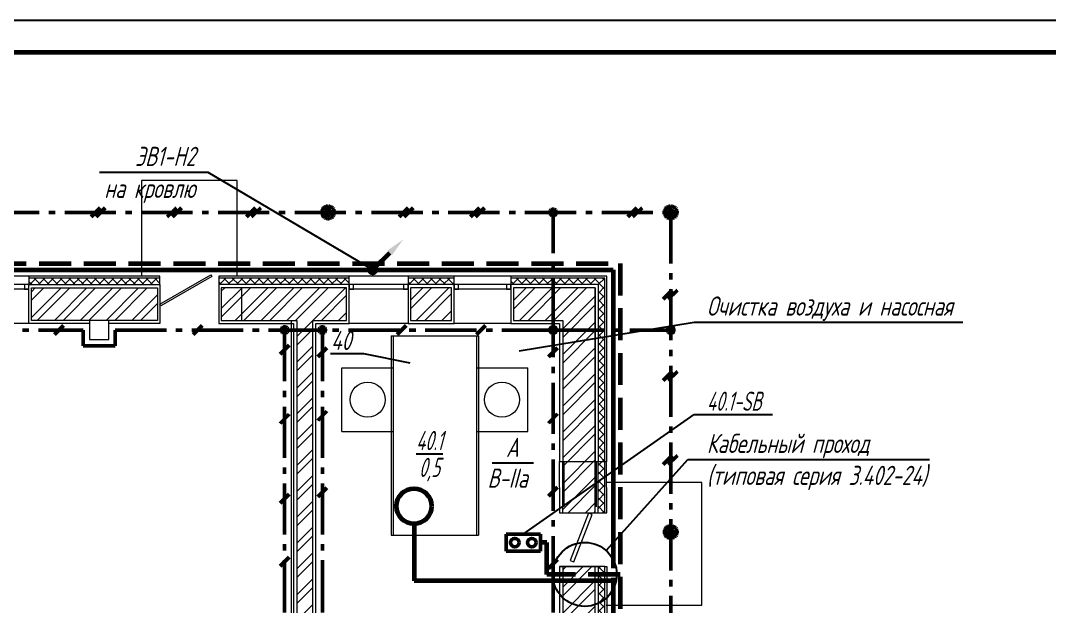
# Model space of a CAD drawing. Header units: millimetres. Extents: x -10490 to 5162, y -5053 to 76.
# Drawn here: x -4519.6 to -4358.7, y -15.8 to 75.9 of the extents above; entities that cross this region are included whole.
import ezdxf
from ezdxf import colors
from ezdxf.entities.mleader import LeaderData, LeaderLine
from ezdxf.math import Vec2, Vec3

# ---------------------------------------------------------------- set-up
doc = ezdxf.new("R2010")
doc.units = ezdxf.units.MM
doc.linetypes.add('gost5', pattern=[7, 5, -2, 0])
doc.linetypes.add('gost6', pattern=[12, 8, -1.5, 1, -1.5])
for name, color, linetype, lineweight in [('Заземление (Вновь)', 6, 'gost6', 50), ('КаБель контрольный (Вновь)', 142, 'gost5', 60), ('КаБель силовой (Вновь)', 1, 'Continuous', 60), ('Линия выноска', 137, 'Continuous', 25), ('Рамка толстая', 7, 'Continuous', 60), ('Рамка тонкая', 5, 'Continuous', 25), ('Строительный', 251, 'Continuous', 13), ('Текст', 2, 'Continuous', 25), ('Технологическое', 152, 'Continuous', 18), ('Эл. аппараты (Вновь)', 93, 'Continuous', 50), ('ЭлектрооБорудование (Вновь)', 160, 'Continuous', 60)]:
    doc.layers.add(name, color=color, linetype=linetype, lineweight=lineweight)
doc.styles.add('SIMPLEX', font='simplex.shx', dxfattribs={"width": 0.7, "oblique": 15})
doc.styles.add('СИМПЛЕКС', font='simplex.shx', dxfattribs={"width": 0.7, "oblique": 15, "height": 500})
pattern_1 = [(45, (-11460.6037, 4490.7203), (-2.0205576, 2.0205576), []), (45, (-11459.2567, 4490.7203), (-2.0205576, 2.0205576), [])]
pattern_2 = [(45, (-11460.6037, 4490.7203), (-0.67351921, 0.67351921), []), (135, (-11460.6037, 4490.7203), (-0.67351921, -0.67351921), [])]

# ---------------------------------------------------------------- blocks, each defined once
blk = doc.blocks.new('_None')
blk = doc.blocks.new('A$C0CDB385D')
at = {"layer": 'Рамка толстая'}
blk.add_line((589, 415), (20, 415), dxfattribs=at)
at = {"layer": 'Рамка тонкая'}
blk.add_line((594, 420), (0, 420), dxfattribs=at)
blk = doc.blocks.new('A$C629C7F59')
at = {"layer": 'Эл. аппараты (Вновь)'}
for p, q in [((0, 8), (0, 0)), ((4, 8), (0, 8)), ((4, 0), (4, 8)), ((0, 0), (4, 0))]:
    blk.add_line(p, q, dxfattribs=at)
for centre in [(2, 6), (2, 2)]:
    blk.add_circle(centre, 1, dxfattribs=at)
blk = doc.blocks.new('_DotBlank')
at = {"color": 0, "linetype": 'ByBlock', "lineweight": -2}
blk.add_line((-0.5, 0), (-1, 0), dxfattribs=at)
blk.add_circle((0, 0), 0.5, dxfattribs=at)

msp = doc.modelspace()

# ---------------------------------------------------------------- hatches: boundary and pattern name
at = {"layer": 'Заземление (Вновь)'}
for points in [[(-4470.99156, 45.85317, 1), (-4471.99156, 45.85317, 1)], [(-4417.39156, 45.85317, 1), (-4418.39156, 45.85317, 1)], [(-4417.39156, -4.14683, 1), (-4418.39156, -4.14683, 1)]]:
    msp.add_hatch(color=256, dxfattribs=at).paths.add_polyline_path(points)
h = msp.add_hatch(color=256, dxfattribs=at)
h.paths.add_polyline_path([(-4436.79156, 45.85317, 0.414213562), (-4436.29156, 45.35317), (-4436.29156, 45.85317), (-4435.79156, 45.85317, 1)])
h.paths.add_polyline_path([(-4435.79156, 45.85317), (-4436.29156, 45.85317), (-4436.29156, 45.35317, 0.414213562)], flags=17)
h = msp.add_hatch(color=256, dxfattribs=at)
h.paths.add_polyline_path([(-4478.79156, 27.45317, 0.414213562), (-4478.29156, 26.95317), (-4478.29156, 27.45317), (-4477.79156, 27.45317, 1)])
h.paths.add_polyline_path([(-4477.79156, 27.45317), (-4478.29156, 27.45317), (-4478.29156, 26.95317, 0.414213562)], flags=17)
h = msp.add_hatch(color=256, dxfattribs=at)
h.paths.add_polyline_path([(-4472.89156, 27.45317, 0.414213562), (-4472.39156, 26.95317), (-4472.39156, 27.45317), (-4471.89156, 27.45317, 1)])
h.paths.add_polyline_path([(-4471.89156, 27.45317), (-4472.39156, 27.45317), (-4472.39156, 26.95317, 0.414213562)], flags=17)
h = msp.add_hatch(color=256, dxfattribs=at)
h.paths.add_polyline_path([(-4436.79156, 27.45317, 0.414213562), (-4436.29156, 26.95317), (-4436.29156, 27.45317), (-4435.79156, 27.45317, 1)])
h.paths.add_polyline_path([(-4435.79156, 27.45317), (-4436.29156, 27.45317), (-4436.29156, 26.95317, 0.414213562)], flags=17)
h = msp.add_hatch(color=256, dxfattribs=at)
h.paths.add_polyline_path([(-4418.39156, 27.45317, 0.414213562), (-4417.89156, 26.95317), (-4417.89156, 27.45317), (-4417.39156, 27.45317, 1)])
h.paths.add_polyline_path([(-4417.39156, 27.45317), (-4417.89156, 27.45317), (-4417.89156, 26.95317, 0.414213562)], flags=17)
at = {"layer": 'КаБель силовой (Вновь)'}
msp.add_hatch(color=256, dxfattribs=at).paths.add_polyline_path([(-4464.01227, 36.85317, 1), (-4465.01227, 36.85317, 1)])
at = {"layer": 'Строительный', "ltscale": 100}
h = msp.add_hatch(dxfattribs=at)
h.set_pattern_fill('ANSI37', color=256, scale=0.3)
h.set_pattern_definition(pattern_2)
h.paths.add_polyline_path([(-4497.79156, 35.55317), (-4518.29156, 35.55317), (-4518.29156, 34.55317), (-4497.79156, 34.55317)])
h = msp.add_hatch(dxfattribs=at)
h.set_pattern_fill('ANSI37', color=256, scale=0.3)
h.set_pattern_definition(pattern_2)
h.paths.add_polyline_path([(-4468.19156, 35.55317), (-4488.59156, 35.55317), (-4488.59156, 34.55317), (-4468.19156, 34.55317)])
h = msp.add_hatch(dxfattribs=at)
h.set_pattern_fill('ANSI37', color=256, scale=0.3)
h.set_pattern_definition(pattern_2)
h.paths.add_polyline_path([(-4451.79156, 35.55317), (-4458.99156, 35.55317), (-4458.99156, 34.55317), (-4451.79156, 34.55317)])
h = msp.add_hatch(dxfattribs=at)
h.set_pattern_fill('ANSI37', color=256, scale=0.3)
h.set_pattern_definition(pattern_2)
h.paths.add_polyline_path([(-4428.19156, -1.13433), (-4429.19156, -1.13433), (-4429.19156, 6.82211), (-4428.19156, 6.82211)])
h.paths.add_polyline_path([(-4429.19156, 6.82211), (-4428.19156, 6.82211), (-4428.19156, 35.55317), (-4442.89156, 35.55317), (-4442.89156, 34.55317), (-4429.19156, 34.55317)])
h = msp.add_hatch(dxfattribs=at)
h.set_pattern_fill('ANSI32', color=256, scale=0.3)
h.set_pattern_definition(pattern_1)
h.paths.add_polyline_path([(-4429.69156, -9.54683), (-4434.79156, -9.54683), (-4434.79156, -26.64683), (-4473.89156, -26.64683), (-4473.89156, 28.95317), (-4468.59156, 28.95317), (-4468.59156, 34.05317), (-4488.19156, 34.05317), (-4488.19156, 28.95317), (-4476.39156, 28.95317), (-4476.39156, -26.64683), (-4564.69156, -26.64683), (-4564.69156, -30.44683), (-4508.09156, -30.44683), (-4508.09156, -86.04683), (-4519.79156, -86.04683), (-4519.79156, -91.14683), (-4484.89156, -91.14683), (-4484.89156, -86.04683), (-4505.59156, -86.04683), (-4505.59156, -30.44683), (-4434.79156, -30.44683), (-4434.79156, -35.34683), (-4429.69156, -35.34683)])
h = msp.add_hatch(dxfattribs=at)
h.set_pattern_fill('ANSI32', color=256, scale=0.3)
h.set_pattern_definition(pattern_1)
h.paths.add_polyline_path([(-4498.19156, 34.05317), (-4517.89156, 34.05317), (-4517.89156, 28.95317), (-4498.19156, 28.95317)])
h = msp.add_hatch(dxfattribs=at)
h.set_pattern_fill('ANSI32', color=256, scale=0.3)
h.set_pattern_definition(pattern_1)
h.paths.add_polyline_path([(-4452.19156, 34.05317), (-4458.59156, 34.05317), (-4458.59156, 28.95317), (-4452.19156, 28.95317)])
h = msp.add_hatch(dxfattribs=at)
h.set_pattern_fill('ANSI32', color=256, scale=0.3)
h.set_pattern_definition(pattern_1)
h.paths.add_polyline_path([(-4429.69156, -1.13433), (-4434.79156, -1.13433), (-4434.79156, 6.82211), (-4429.69156, 6.82211)])
h.paths.add_polyline_path([(-4434.79156, 6.82211), (-4429.69156, 6.82211), (-4429.69156, 34.05317), (-4442.49156, 34.05317), (-4442.49156, 28.95317), (-4434.79156, 28.95317)])
h = msp.add_hatch(dxfattribs=at)
h.set_pattern_fill('ANSI37', color=256, scale=0.3)
h.set_pattern_definition(pattern_2)
h.paths.add_polyline_path([(-4428.19156, -9.54683), (-4429.19156, -9.54683), (-4429.19156, -35.74683), (-4428.19156, -35.74683)])

# ---------------------------------------------------------------- linework, layer by layer
at = {"layer": 'Заземление (Вновь)'}
for p, q in [((-4776.69156, 45.85317), (-4417.89156, 45.85317)), ((-4507.15364, 46.56027), (-4508.56786, 45.14606)), ((-4506.35364, 46.56027), (-4507.76786, 45.14606)), ((-4495.22359, 46.56027), (-4496.6378, 45.14606)), ((-4494.42359, 46.56027), (-4495.8378, 45.14606)), ((-4482.83465, 46.56027), (-4484.24887, 45.14606)), ((-4482.03465, 46.56027), (-4483.44887, 45.14606)), ((-4458.97447, 46.56027), (-4460.38869, 45.14606)), ((-4458.17447, 46.56027), (-4459.58869, 45.14606)), ((-4447.8092, 46.56027), (-4449.22341, 45.14606)), ((-4447.0092, 46.56027), (-4448.42341, 45.14606)), ((-4436.29156, 27.45317), (-4436.29156, 45.85317)), ((-4423.18432, 46.56027), (-4424.59853, 45.14606)), ((-4422.38432, 46.56027), (-4423.79853, 45.14606)), ((-4417.89156, 45.85317), (-4417.89156, -102.94683)), ((-4417.65892, 33.68943), (-4419.07314, 32.27521)), ((-4416.85892, 33.68943), (-4418.27314, 32.27521)), ((-4684.79156, 27.45317), (-4509.79156, 27.45317)), ((-4512.89002, 28.16027), (-4514.30423, 26.74606)), ((-4509.79156, 27.45317), (-4509.79156, 24.95317)), ((-4504.79156, 24.95317), (-4504.79156, 27.45317)), ((-4504.79156, 27.45317), (-4478.29156, 27.45317)), ((-4491.18153, 28.16027), (-4492.59574, 26.74606)), ((-4478.29156, 27.45317), (-4478.29156, -12.80458)), ((-4478.29156, 27.45317), (-4472.39156, 27.45317)), ((-4472.39156, 27.45317), (-4472.39156, -12.80458)), ((-4436.29156, 27.45317), (-4472.39156, 27.45317)), ((-4459.26169, 28.16027), (-4460.67591, 26.74606)), ((-4446.87135, 28.16027), (-4448.28556, 26.74606)), ((-4436.29156, -12.80458), (-4436.29156, 27.45317)), ((-4436.29156, 27.45317), (-4417.89156, 27.45317)), ((-4509.79156, 24.95317), (-4504.79156, 24.95317)), ((-4477.58445, 25.08706), (-4478.99866, 23.67285)), ((-4471.68445, 24.66978), (-4473.09866, 23.25557)), ((-4435.58445, 24.66978), (-4436.99866, 23.25557)), ((-4417.65892, 20.97742), (-4419.07314, 19.5632)), ((-4416.85892, 20.97742), (-4418.27314, 19.5632)), ((-4471.68445, 14.73663), (-4473.09866, 13.32242)), ((-4477.58445, 14.26715), (-4478.99866, 12.85294)), ((-4435.58445, 14.31925), (-4436.99866, 12.90504)), ((-4417.65892, 7.83099), (-4419.07314, 6.41678)), ((-4416.85892, 7.83099), (-4418.27314, 6.41678)), ((-4477.58445, 1.78614), (-4478.99866, 0.37193)), ((-4471.68445, 2.7773), (-4473.09866, 1.36309)), ((-4435.58445, 2.8816), (-4436.99866, 1.46738)), ((-4477.58445, -8.07343), (-4478.99866, -9.48764)), ((-4435.58445, -8.43861), (-4436.99866, -9.85283)), ((-4478.29156, -12.80458), (-4478.29156, -16.71645)), ((-4472.39156, -12.80458), (-4472.39156, -16.71645)), ((-4436.29156, -12.80458), (-4436.29156, -16.71645))]:
    msp.add_line(p, q, dxfattribs=at)
for centre, radius in [((-4471.49156, 45.85317), 1), ((-4417.89156, 45.85317), 1), ((-4471.49156, 45.85317), 0.5), ((-4436.29156, 45.85317), 0.5), ((-4417.89156, 45.85317), 0.5), ((-4478.29156, 27.45317), 0.5), ((-4472.39156, 27.45317), 0.5), ((-4436.29156, 27.45317), 0.5), ((-4417.89156, 27.45317), 0.5), ((-4417.89156, -4.14683), 1), ((-4417.89156, -4.14683), 0.5)]:
    msp.add_circle(centre, radius, dxfattribs=at)
at = {"layer": 'КаБель контрольный (Вновь)'}
for p, q in [((-4768.69156, 37.85317), (-4425.79156, 37.85317)), ((-4425.79156, 37.85317), (-4425.79156, -33.94683)), ((-4437.29156, -5.80458), (-4438.29156, -5.80458)), ((-4437.29156, -10.80458), (-4437.29156, -5.80458)), ((-4425.79156, -10.80458), (-4437.29156, -10.80458))]:
    msp.add_line(p, q, dxfattribs=at)
at = {"layer": 'КаБель силовой (Вновь)'}
for p, q in [((-4464.15871, 37.20672), (-4461.83916, 39.52627)), ((-4767.69156, 36.85317), (-4426.89156, 36.85317)), ((-4426.89156, 36.85317), (-4426.89156, -9.80458)), ((-4458.04156, -2.84645), (-4458.04156, -11.80458)), ((-4426.89156, -11.80458), (-4458.04156, -11.80458)), ((-4426.89156, -11.30458), (-4426.89156, -93.94683))]:
    msp.add_line(p, q, dxfattribs=at)
msp.add_circle((-4464.51227, 36.85317), 0.5, dxfattribs=at)
msp.add_solid([(-4462.19271, 39.87983), (-4461.48561, 39.17272), (-4459.71784, 41.64759)], dxfattribs=at)
at = {"layer": 'Строительный', "ltscale": 100}
for p, q in [((-4518.29156, 35.85317), (-4535.49156, 35.85317)), ((-4458.99156, 35.85317), (-4468.19156, 35.85317)), ((-4442.89156, 35.85317), (-4451.79156, 35.85317)), ((-4427.89156, 35.85317), (-4442.89156, 35.85317)), ((-4442.89156, 35.85317), (-4442.89156, 35.55317)), ((-4427.89156, 6.82211), (-4427.89156, 35.85317)), ((-4518.29156, 34.55317), (-4535.49156, 34.55317)), ((-4518.29156, 33.85317), (-4535.49156, 33.85317)), ((-4458.99156, 34.55317), (-4468.19156, 34.55317)), ((-4458.99156, 33.85317), (-4468.19156, 33.85317)), ((-4442.89156, 34.55317), (-4451.79156, 34.55317)), ((-4442.89156, 33.85317), (-4451.79156, 33.85317)), ((-4429.19156, 34.55317), (-4442.89156, 34.55317)), ((-4442.89156, 34.55317), (-4442.89156, 28.45317)), ((-4429.19156, 6.82211), (-4429.19156, 34.55317)), ((-4518.29156, 28.45317), (-4535.49156, 28.45317)), ((-4458.99156, 28.45317), (-4468.19156, 28.45317)), ((-4442.89156, 28.45317), (-4451.79156, 28.45317)), ((-4442.89156, 28.45317), (-4435.29156, 28.45317)), ((-4435.29156, 28.45317), (-4435.29156, 6.82211)), ((-4435.32148, 6.86871), (-4435.29156, -1.13433)), ((-4429.22148, -1.13433), (-4429.22148, 6.86871)), ((-4427.89156, -1.13433), (-4427.92148, 6.86871)), ((-4435.29156, -9.54683), (-4429.19156, -9.54683)), ((-4428.19156, -9.54683), (-4427.89156, -9.54683))]:
    msp.add_line(p, q, dxfattribs=at)
at = {"layer": 'Строительный', "ltscale": 0.2}
for p, q in [((-4485.04156, 34.05355), (-4485.04156, 28.95355)), ((-4429.69156, 34.05355), (-4429.69156, 6.82211)), ((-4485.04156, 28.95355), (-4477.29156, 28.95355)), ((-4477.29156, 28.95355), (-4477.29156, -26.64645)), ((-4441.96656, 28.95355), (-4441.05469, 28.95355)), ((-4434.79156, 28.95355), (-4434.79156, 6.82211)), ((-4434.6432, 6.72032), (-4434.6432, -0.1918)), ((-4429.5432, 6.72032), (-4429.5432, -0.1918))]:
    msp.add_line(p, q, dxfattribs=at)
at = {"layer": 'Строительный', "ltscale": 400}
for p, q in [((-4427.89156, 6.82211), (-4435.29156, 6.82211)), ((-4435.29156, -1.13433), (-4427.89156, -1.13433)), ((-4435.29156, -9.54683), (-4435.29156, -13.80497)), ((-4427.89156, -9.54683), (-4427.89156, -22.94683))]:
    msp.add_line(p, q, dxfattribs=at)
at = {"layer": 'Строительный', "ltscale": 100}
for points in [[(-4485.69156, 35.85317), (-4485.69156, 50.85317), (-4500.69156, 50.85317), (-4500.69156, 35.85317)], [(-4497.79156, 35.55317), (-4497.79156, 35.85317), (-4518.29156, 35.85317), (-4518.29156, 35.55317)], [(-4497.79156, 34.55317), (-4497.79156, 35.55317), (-4518.29156, 35.55317), (-4518.29156, 34.55317)], [(-4489.67412, 35.84336), (-4497.64156, 31.24336), (-4497.79156, 31.50317), (-4489.82412, 36.10317), (-4489.67412, 35.84336)], [(-4468.19156, 35.55317), (-4468.19156, 35.85317), (-4488.59156, 35.85317), (-4488.59156, 35.55317)], [(-4468.19156, 34.55317), (-4468.19156, 35.55317), (-4488.59156, 35.55317), (-4488.59156, 34.55317)], [(-4451.79156, 35.55317), (-4451.79156, 35.85317), (-4458.99156, 35.85317), (-4458.99156, 35.55317)], [(-4451.79156, 34.55317), (-4451.79156, 35.55317), (-4458.99156, 35.55317), (-4458.99156, 34.55317)], [(-4428.19156, 6.82211), (-4428.19156, 35.55317), (-4442.89156, 35.55317), (-4442.89156, 34.55317)], [(-4429.69156, -35.34683), (-4429.69156, -9.54683), (-4434.79156, -9.54683), (-4434.79156, -26.64683), (-4473.89156, -26.64683), (-4473.89156, 28.95317), (-4468.59156, 28.95317), (-4468.59156, 34.05317), (-4488.19156, 34.05317), (-4488.19156, 28.95317), (-4476.39156, 28.95317), (-4476.39156, -26.64683), (-4564.69156, -26.64683)], [(-4520.19156, -91.64683), (-4484.49156, -91.64683), (-4484.49156, -85.54683), (-4505.09156, -85.54683), (-4505.09156, -30.94683), (-4435.29156, -30.94683), (-4435.29156, -35.74683), (-4429.19156, -35.74683), (-4429.19156, -9.54683), (-4435.29156, -9.54683), (-4435.29156, -26.14683), (-4473.39156, -26.14683), (-4473.39156, 28.45317), (-4468.19156, 28.45317), (-4468.19156, 34.55317), (-4488.59156, 34.55317), (-4488.59156, 28.45317), (-4476.89156, 28.45317), (-4476.89156, -26.14683), (-4505.79156, -26.14683)], [(-4508.79156, 28.45317), (-4518.29156, 28.45317), (-4518.29156, 34.55317), (-4497.79156, 34.55317), (-4497.79156, 28.45317), (-4505.79156, 28.45317)], [(-4429.69156, 6.82211), (-4429.69156, 34.05317), (-4442.49156, 34.05317), (-4442.49156, 28.95317), (-4434.79156, 28.95317), (-4434.79156, 6.82211)], [(-4434.82148, 6.86871), (-4434.82148, -1.14379), (-4429.72148, -1.14379)], [(-4429.72148, -1.14379), (-4429.72148, 6.86871)], [(-4429.22148, -1.13433), (-4428.22148, -1.13433), (-4428.22148, 6.86871)], [(-4428.01682, -15.58646), (-4413.01682, -15.58646), (-4413.01682, 3.61354), (-4428.01682, 3.61354)], [(-4429.19156, -35.74683), (-4428.19156, -35.74683), (-4428.19156, -9.54683), (-4429.19156, -9.54683)]]:
    msp.add_lwpolyline(points, dxfattribs=at)
for points in [[(-4518.99156, 33.85317), (-4518.29156, 33.85317), (-4518.29156, 34.55317), (-4518.99156, 34.55317)], [(-4517.89156, 34.05317), (-4498.19156, 34.05317), (-4498.19156, 28.95317), (-4517.89156, 28.95317)], [(-4468.19156, 33.85317), (-4467.49156, 33.85317), (-4467.49156, 34.55317), (-4468.19156, 34.55317)], [(-4459.69156, 33.85317), (-4458.99156, 33.85317), (-4458.99156, 34.55317), (-4459.69156, 34.55317)], [(-4458.99156, 28.45317), (-4451.79156, 28.45317), (-4451.79156, 34.55317), (-4458.99156, 34.55317)], [(-4458.59156, 28.95317), (-4452.19156, 28.95317), (-4452.19156, 34.05317), (-4458.59156, 34.05317)], [(-4451.79156, 33.85317), (-4451.09156, 33.85317), (-4451.09156, 34.55317), (-4451.79156, 34.55317)], [(-4443.59156, 33.85317), (-4442.89156, 33.85317), (-4442.89156, 34.55317), (-4443.59156, 34.55317)], [(-4508.79156, 25.95317), (-4505.79156, 25.95317), (-4505.79156, 28.95317), (-4508.79156, 28.95317)]]:
    msp.add_lwpolyline(points, close=True, dxfattribs=at)
at = {"layer": 'Строительный', "ltscale": 400}
msp.add_lwpolyline([(-4433.62316, -8.5906), (-4433.06558, -8.8073), (-4430.1833, -1.39129), (-4430.74088, -1.17458)], close=True, dxfattribs=at)
at = {"layer": 'Текст'}
msp.add_line((-4445.83696, 6.70272), (-4439.36782, 6.70272), dxfattribs=at)
at = {"layer": 'Технологическое', "ltscale": 10}
for p, q in [((-4461.60156, 26.55355), (-4447.98156, 26.55355)), ((-4461.60156, 26.55355), (-4461.60156, -4.64645)), ((-4461.29156, 26.55355), (-4461.29156, -4.64645)), ((-4448.29156, 26.55355), (-4448.29156, -4.64645)), ((-4447.98156, 26.55355), (-4447.98156, -4.64645)), ((-4469.32156, 11.55355), (-4469.32156, 21.55355)), ((-4469.32156, 21.55355), (-4461.29156, 21.55355)), ((-4448.29156, 21.55355), (-4440.26156, 21.55355)), ((-4440.26156, 11.55355), (-4440.26156, 21.55355)), ((-4469.32156, 11.55355), (-4461.29156, 11.55355)), ((-4448.29156, 11.55355), (-4440.26156, 11.55355)), ((-4461.60156, -4.64645), (-4447.98156, -4.64645))]:
    msp.add_line(p, q, dxfattribs=at)
for centre in [(-4465.29156, 16.55355), (-4444.29156, 16.55355)]:
    msp.add_circle(centre, 2.75, dxfattribs=at)
at = {"layer": 'ЭлектрооБорудование (Вновь)', "ltscale": 10}
msp.add_circle((-4458.04156, -0.09645), 2.75, dxfattribs=at)

# ---------------------------------------------------------------- block references
msp.add_blockref('A$C0CDB385D', (-4846.0436, -344.14684))
at = {"xscale": 0.6655000000000002, "yscale": 0.6655000000000002, "zscale": 0.6655000000000002, "rotation": 270}
msp.add_blockref('A$C629C7F59', (-4443.61556, -4.47353), dxfattribs=at)

# ---------------------------------------------------------------- texts
at = {"layer": 'Текст', "style": 'SIMPLEX', "oblique": 15, "width": 0.7}
for s, p in [('А', (-4443.66528, 7.59386)), ('В-IIа', (-4446.55354, 2.77992))]:
    msp.add_text(s, height=3, dxfattribs=at).set_placement(p)
at = {"layer": 'Текст', "insert": (-4455.63797, 8.06712), "char_height": 3, "width": 5.6507904, "attachment_point": 5, "style": 'SIMPLEX'}
msp.add_mtext('\\A1;{\\W0.6;\\S40.1/0,5;}', dxfattribs=at)

# ---------------------------------------------------------------- leaders
at = {"layer": 'Линия выноска'}
ml = msp.add_multileader_mtext('Standard', dxfattribs=at)
ml.set_content('ЭВ1-Н2\\Pна кровлю', color=2, style='СИМПЛЕКС')
ml.set_leader_properties()
ml.set_arrow_properties(name='NONE')
ml.build(insert=Vec2(0, 0))
ml.multileader.update_dxf_attribs({"text_left_attachment_type": 6, "text_right_attachment_type": 6, "dogleg_length": 0, "arrow_head_size": 2})
ctx = ml.context
ctx.base_point, ctx.char_height, ctx.arrow_head_size, ctx.plane_origin = Vec3(-4511.08295, 52.11137), 3, 2, Vec3(-4515.72624, -6.9892)
ctx.left_attachment, ctx.right_attachment, ctx.text_align_type = 6, 6, 2
notes = []
notes.append((ctx, [(1, (1, 1, 0), (-4490.26189, 52.11137), (-1, 0), 0, [(0, [(-4464.51227, 36.85317)], 0, [])])]))
ctx.mtext.insert, ctx.mtext.alignment, ctx.mtext.flow_direction = Vec3(-4492.26189, 56.11137), 3, 5
ml = msp.add_multileader_mtext('Standard', dxfattribs=at)
ml.set_content('Очистка воздуха и насосная', color=2, style='СИМПЛЕКС')
ml.set_leader_properties()
ml.set_arrow_properties(name='NONE')
ml.build(insert=Vec2(0, 0))
ml.multileader.update_dxf_attribs({"text_left_attachment_type": 6, "text_right_attachment_type": 6, "dogleg_length": 0, "arrow_head_size": 2})
ctx = ml.context
ctx.base_point, ctx.char_height, ctx.arrow_head_size, ctx.plane_origin = Vec3(-4414.24282, 28.69748), 3, 2, Vec3(-4399.94849, 2.28994)
ctx.left_attachment, ctx.right_attachment = 6, 6
notes.append((ctx, [(0, (1, 1, 0), (-4414.24282, 28.69748), (1, 0), 0, [(0, [(-4441.61467, 24.1805)], 0, [])])]))
ctx.mtext.insert, ctx.mtext.flow_direction = Vec3(-4412.24282, 32.69748), 5
ml = msp.add_multileader_mtext('Standard', dxfattribs=at)
ml.set_content('40', color=2, style='СИМПЛЕКС')
ml.set_leader_properties()
ml.set_arrow_properties(name='NONE')
ml.build(insert=Vec2(0, 0))
ml.multileader.update_dxf_attribs({"text_left_attachment_type": 6, "text_right_attachment_type": 6, "dogleg_length": 0, "arrow_head_size": 2})
ctx = ml.context
ctx.base_point, ctx.char_height, ctx.arrow_head_size, ctx.plane_origin = Vec3(-4473.56813, 23.7223), 3, 2, Vec3(-4399.35849, -5.43797)
ctx.left_attachment, ctx.right_attachment, ctx.text_align_type = 6, 6, 2
notes.append((ctx, [(1, (1, 1, 0), (-4465.88534, 23.7223), (-1, 0), 0, [(0, [(-4458.63706, 22.2665)], 0, [])])]))
ctx.mtext.insert, ctx.mtext.alignment, ctx.mtext.flow_direction = Vec3(-4467.88534, 27.3223), 3, 5
ml = msp.add_multileader_mtext('Standard', dxfattribs=at)
ml.set_content('{\\W0.6;40.1-SB}', color=2, style='СИМПЛЕКС')
ml.set_leader_properties()
ml.set_arrow_properties(name='NONE')
ml.build(insert=Vec2(0, 0))
ml.multileader.update_dxf_attribs({"text_left_attachment_type": 6, "text_right_attachment_type": 6, "dogleg_length": 0, "arrow_head_size": 2})
ctx = ml.context
ctx.base_point, ctx.char_height, ctx.arrow_head_size, ctx.plane_origin = Vec3(-4414.24282, 14.21661), 3, 2, Vec3(-4431.80446, -27.10914)
ctx.left_attachment, ctx.right_attachment = 6, 6
notes.append((ctx, [(0, (1, 1, 0), (-4414.24282, 14.21661), (1, 0), 0, [(0, [(-4440.95356, -4.47358)], 0, [])])]))
ctx.mtext.insert, ctx.mtext.flow_direction = Vec3(-4412.24282, 17.81661), 5
ml = msp.add_multileader_mtext('Standard', dxfattribs=at)
ml.set_content('Кабельный проход\\P(типовая серия 3.402-24)', color=2, style='SIMPLEX')
ml.set_leader_properties()
ml.set_arrow_properties(name='DOTBLANK')
ml.build(insert=Vec2(0, 0))
ml.multileader.update_dxf_attribs({"text_left_attachment_type": 6, "text_right_attachment_type": 6, "dogleg_length": 1, "arrow_head_size": 10})
ctx = ml.context
ctx.base_point, ctx.char_height, ctx.arrow_head_size, ctx.plane_origin = Vec3(-4414.24282, 7.21757), 3, 10, Vec3(-4416.88124, -147.1)
ctx.left_attachment, ctx.right_attachment = 6, 6
notes.append((ctx, [(1, (1, 1, 0), (-4415.24282, 7.21757), (1, 0), 1, [(0, [(-4431.3423, -10.77289)], 0, [])])]))
ctx.mtext.insert, ctx.mtext.flow_direction = Vec3(-4412.24282, 11.21757), 5
for ctx, leaders in notes:
    for number, flags, end, landing, length, lines in leaders:
        leader = LeaderData()
        leader.index, (leader.has_last_leader_line, leader.has_dogleg_vector, leader.attachment_direction) = number, flags
        leader.last_leader_point, leader.dogleg_vector, leader.dogleg_length = Vec3(end), Vec3(landing), length
        for number, points, colour, breaks in lines:
            line = LeaderLine()
            line.index, line.vertices, line.color, line.breaks = number, Vec3.list(points), colors.encode_raw_color(colour), breaks
            leader.lines.append(line)
        ctx.leaders.append(leader)

doc.saveas('drawing.dxf')
